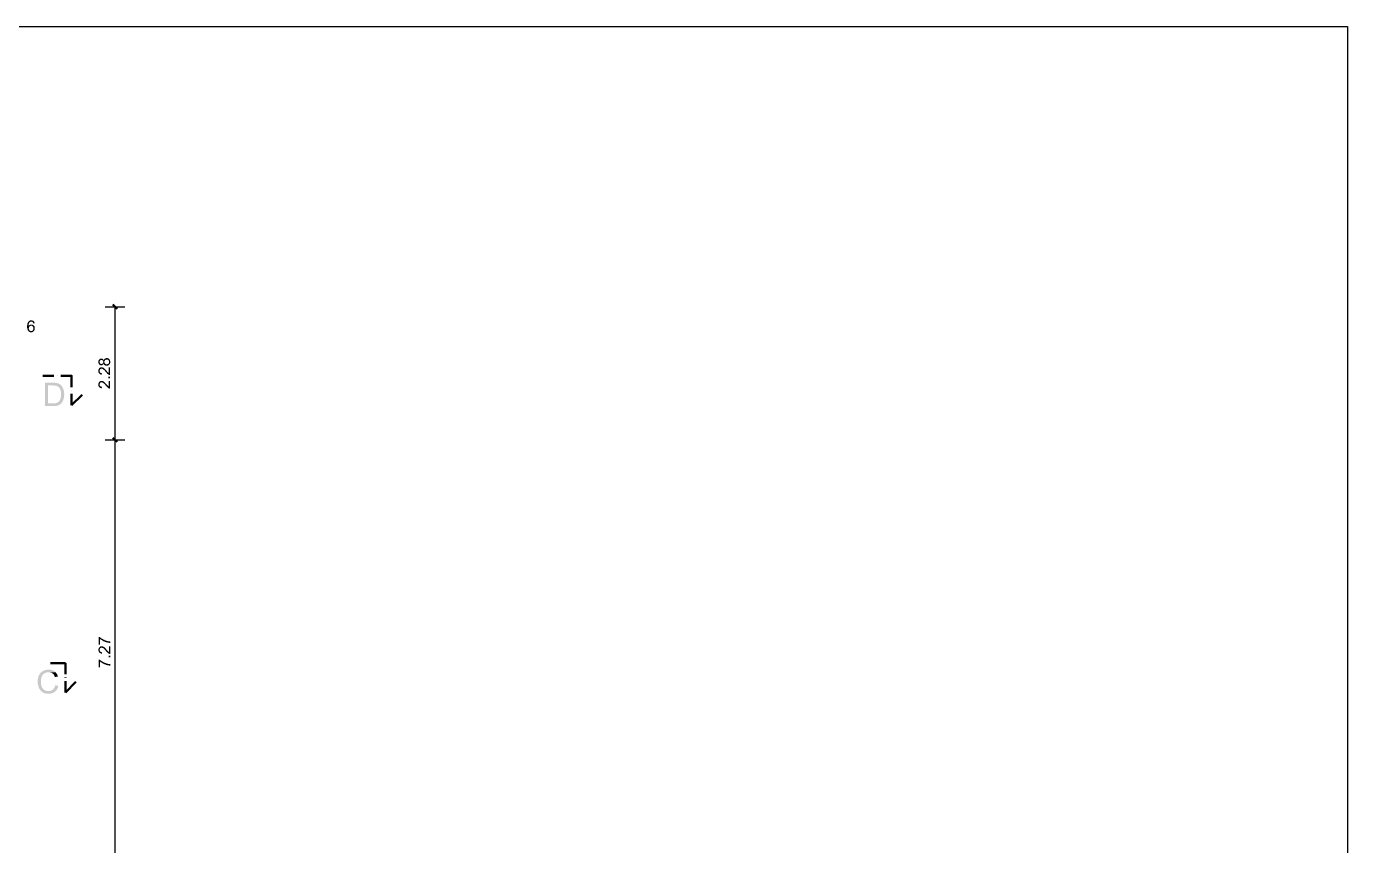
# Model space of a CAD drawing. Header units: millimetres. Extents: x -35.3 to 0.3, y 0.4 to 20.6.
# Drawn here: x -8.65 to 0.26, y 14.14 to 19.66 of the extents above; entities that cross this region are included whole.
import ezdxf

# ---------------------------------------------------------------- set-up
doc = ezdxf.new("R2010")
doc.units = ezdxf.units.MM
doc.linetypes.add('PDF_IMPORT', pattern=[1, 0.8, -0.2])
doc.layers.add('PDF _Geometria', color=7, linetype='Continuous')
doc.layers.add('PDF _Riempimenti solidi', color=7, linetype='Continuous')

msp = doc.modelspace()

# ---------------------------------------------------------------- hatches: boundary and pattern name
at = {"layer": 'PDF _Riempimenti solidi', "transparency": 33554559}
for points in [[(-8.6335, 17.6727), (-8.6352, 17.671), (-8.636, 17.6693), (-8.6368, 17.6685), (-8.6385, 17.6652), (-8.6393, 17.6635), (-8.6402, 17.661), (-8.6418, 17.6577), (-8.6418, 17.6552), (-8.6427, 17.6535), (-8.6427, 17.6485), (-8.6435, 17.646), (-8.6435, 17.6293), (-8.6427, 17.6268), (-8.6427, 17.6243), (-8.6418, 17.6218), (-8.6418, 17.6202), (-8.641, 17.6177), (-8.6402, 17.616), (-8.6385, 17.6127), (-8.6377, 17.611), (-8.6368, 17.6102), (-8.636, 17.6085), (-8.6352, 17.6077), (-8.6335, 17.606), (-8.6318, 17.6052), (-8.6302, 17.6035), (-8.6285, 17.6027), (-8.6268, 17.6018), (-8.6252, 17.601), (-8.6227, 17.6002), (-8.621, 17.6002), (-8.6185, 17.5993), (-8.616, 17.5993), (-8.6135, 17.6002), (-8.6093, 17.6002), (-8.6077, 17.601), (-8.6052, 17.6018), (-8.6035, 17.6027), (-8.6035, 17.6035), (-8.6018, 17.6043), (-8.6002, 17.606), (-8.5985, 17.6077), (-8.6185, 17.6077), (-8.6202, 17.6085), (-8.6227, 17.6093), (-8.6243, 17.6102), (-8.6252, 17.6102), (-8.6268, 17.6118), (-8.6277, 17.6135), (-8.6293, 17.6152), (-8.6302, 17.6168), (-8.631, 17.6177), (-8.6318, 17.6202), (-8.6318, 17.6218), (-8.6327, 17.6243), (-8.6327, 17.6268), (-8.6318, 17.6293), (-8.6318, 17.6318), (-8.631, 17.6335), (-8.6302, 17.6352), (-8.6293, 17.6377), (-8.6277, 17.6385), (-8.6268, 17.6402), (-8.6252, 17.641), (-8.6343, 17.6418), (-8.6335, 17.6427), (-8.6335, 17.6527), (-8.6327, 17.6543), (-8.6327, 17.6568), (-8.6318, 17.6585), (-8.631, 17.6602), (-8.6302, 17.661), (-8.6293, 17.6635), (-8.6285, 17.6652), (-8.6243, 17.6693), (-8.6218, 17.671), (-8.6202, 17.6718), (-8.616, 17.6718)], [(-8.6152, 17.6518), (-8.6193, 17.6518), (-8.621, 17.651), (-8.6235, 17.6502), (-8.6252, 17.6493), (-8.626, 17.6493), (-8.6277, 17.6477), (-8.6293, 17.6468), (-8.6343, 17.6418), (-8.6252, 17.641), (-8.6227, 17.6427), (-8.621, 17.6427), (-8.6193, 17.6435), (-8.6168, 17.6435), (-8.5985, 17.6452), (-8.601, 17.6477), (-8.6027, 17.6485), (-8.6043, 17.6493), (-8.6068, 17.6502), (-8.6085, 17.651), (-8.6102, 17.6518), (-8.6127, 17.6518)], [(-8.6152, 17.6802), (-8.6185, 17.6802), (-8.621, 17.6793), (-8.6235, 17.6793), (-8.6252, 17.6785), (-8.6268, 17.6777), (-8.6285, 17.6768), (-8.6302, 17.6752), (-8.6318, 17.6743), (-8.6335, 17.6727), (-8.616, 17.6718), (-8.6118, 17.6718), (-8.6093, 17.671), (-8.606, 17.6677), (-8.6052, 17.666), (-8.6043, 17.6643), (-8.6035, 17.6618), (-8.6027, 17.6593), (-8.5927, 17.6602), (-8.5935, 17.6618), (-8.5935, 17.6643), (-8.5943, 17.666), (-8.5952, 17.6685), (-8.5968, 17.6718), (-8.5985, 17.6735), (-8.6002, 17.6752), (-8.601, 17.676), (-8.6043, 17.6777), (-8.6068, 17.6785), (-8.6085, 17.6793), (-8.611, 17.6793), (-8.6127, 17.6802)], [(-8.5985, 17.6452), (-8.6168, 17.6435), (-8.6127, 17.6435), (-8.611, 17.6427), (-8.6093, 17.6418), (-8.606, 17.6385), (-8.6052, 17.6385), (-8.6035, 17.6352), (-8.6027, 17.6327), (-8.6018, 17.631), (-8.6018, 17.6193), (-8.6035, 17.616), (-8.6043, 17.6143), (-8.606, 17.6127), (-8.6068, 17.6118), (-8.6085, 17.6102), (-8.6102, 17.6093), (-8.6118, 17.6085), (-8.6143, 17.6077), (-8.616, 17.6077), (-8.5985, 17.6077), (-8.5968, 17.6093), (-8.596, 17.611), (-8.5943, 17.6127), (-8.5943, 17.6135), (-8.5935, 17.616), (-8.5927, 17.6177), (-8.5918, 17.6202), (-8.5918, 17.6318), (-8.5927, 17.6343), (-8.5927, 17.636), (-8.5935, 17.6385), (-8.5943, 17.6402), (-8.596, 17.6418), (-8.5968, 17.6435)], [(-8.1635, 17.3993), (-8.1635, 17.3968), (-8.1627, 17.3943), (-8.1627, 17.3918), (-8.161, 17.3885), (-8.1602, 17.386), (-8.1585, 17.3843), (-8.1577, 17.3835), (-8.1568, 17.3827), (-8.1535, 17.3793), (-8.1518, 17.3785), (-8.1493, 17.3777), (-8.1477, 17.3777), (-8.1452, 17.3768), (-8.141, 17.3768), (-8.1393, 17.3777), (-8.1368, 17.3777), (-8.1352, 17.3785), (-8.1335, 17.3802), (-8.1318, 17.381), (-8.1302, 17.3827), (-8.1293, 17.3843), (-8.1277, 17.3868), (-8.1268, 17.3885), (-8.126, 17.386), (-8.1252, 17.3843), (-8.1243, 17.3818), (-8.1227, 17.3802), (-8.1218, 17.3793), (-8.1202, 17.3777), (-8.1193, 17.3777), (-8.1177, 17.376), (-8.116, 17.3752), (-8.1135, 17.3743), (-8.1118, 17.3743), (-8.1093, 17.3735), (-8.1052, 17.3735), (-8.1027, 17.3743), (-8.101, 17.3743), (-8.0985, 17.3752), (-8.0952, 17.3768), (-8.0935, 17.3785), (-8.0918, 17.3793), (-8.0902, 17.381), (-8.091, 17.4002), (-8.091, 17.3977), (-8.0918, 17.3952), (-8.0918, 17.3935), (-8.0935, 17.3918), (-8.0943, 17.3902), (-8.0952, 17.3885), (-8.0968, 17.3868), (-8.0993, 17.386), (-8.1027, 17.3843), (-8.1052, 17.3835), (-8.1085, 17.3835), (-8.111, 17.3843), (-8.1127, 17.3852), (-8.1152, 17.386), (-8.1168, 17.3868), (-8.1185, 17.3885), (-8.1193, 17.3893), (-8.121, 17.391), (-8.1218, 17.3935), (-8.1227, 17.3952), (-8.1227, 17.4185), (-8.1243, 17.4168), (-8.1252, 17.4152), (-8.126, 17.4127), (-8.1268, 17.411), (-8.1277, 17.4135), (-8.1293, 17.4152), (-8.1302, 17.4168), (-8.131, 17.4002), (-8.131, 17.396), (-8.1318, 17.3935), (-8.1327, 17.3918), (-8.1352, 17.3893), (-8.1368, 17.3885), (-8.1393, 17.3877), (-8.141, 17.3868), (-8.1468, 17.3868), (-8.1485, 17.3877), (-8.1502, 17.3893), (-8.1518, 17.3902), (-8.1527, 17.3918), (-8.1543, 17.3935), (-8.1552, 17.3952), (-8.1552, 17.3993), (-8.156, 17.4177), (-8.1577, 17.416), (-8.1577, 17.4152), (-8.1593, 17.4143), (-8.1602, 17.4118), (-8.161, 17.4102), (-8.1627, 17.4068), (-8.1627, 17.4043), (-8.1635, 17.4018)], [(-8.156, 17.4177), (-8.1552, 17.3993), (-8.1552, 17.4035), (-8.1543, 17.4052), (-8.1535, 17.4068), (-8.1518, 17.4085), (-8.151, 17.4102), (-8.1493, 17.411), (-8.1468, 17.4118), (-8.1452, 17.4127), (-8.1418, 17.4127), (-8.1393, 17.4118), (-8.1377, 17.4118), (-8.136, 17.4102), (-8.1343, 17.4093), (-8.1335, 17.4077), (-8.1318, 17.406), (-8.131, 17.4043), (-8.131, 17.4002), (-8.1302, 17.4168), (-8.1318, 17.4185), (-8.1335, 17.4193), (-8.1343, 17.4202), (-8.136, 17.421), (-8.1385, 17.4218), (-8.1402, 17.4227), (-8.1443, 17.4227), (-8.146, 17.4218), (-8.1485, 17.4218), (-8.1502, 17.421), (-8.1527, 17.4202), (-8.1543, 17.4193)], [(-8.1227, 17.4185), (-8.1227, 17.3993), (-8.1227, 17.4035), (-8.1218, 17.406), (-8.121, 17.4077), (-8.1193, 17.4093), (-8.1185, 17.411), (-8.1168, 17.4127), (-8.1152, 17.4135), (-8.1135, 17.4143), (-8.111, 17.4152), (-8.1093, 17.416), (-8.1052, 17.416), (-8.1027, 17.4152), (-8.101, 17.4143), (-8.0985, 17.4135), (-8.0968, 17.4127), (-8.0952, 17.411), (-8.0927, 17.4085), (-8.0918, 17.406), (-8.0918, 17.4043), (-8.091, 17.4018), (-8.091, 17.4002), (-8.0902, 17.381), (-8.0893, 17.3818), (-8.0877, 17.3835), (-8.0868, 17.3852), (-8.086, 17.3868), (-8.0852, 17.3885), (-8.0843, 17.391), (-8.0835, 17.3927), (-8.0835, 17.3952), (-8.0827, 17.3977), (-8.0827, 17.401), (-8.0835, 17.4035), (-8.0835, 17.406), (-8.0843, 17.4077), (-8.0843, 17.4102), (-8.086, 17.4135), (-8.0877, 17.4152), (-8.0885, 17.4168), (-8.0902, 17.4185), (-8.091, 17.4202), (-8.0927, 17.421), (-8.0943, 17.4227), (-8.0968, 17.4235), (-8.1002, 17.4252), (-8.1027, 17.4252), (-8.1043, 17.426), (-8.1068, 17.426), (-8.1093, 17.4252), (-8.1118, 17.4252), (-8.1135, 17.4243), (-8.116, 17.4243), (-8.1177, 17.4227), (-8.1193, 17.4218), (-8.1202, 17.4218), (-8.1218, 17.4202)], [(-8.1635, 17.3393), (-8.1635, 17.3343), (-8.1627, 17.3327), (-8.1627, 17.3302), (-8.1618, 17.3285), (-8.161, 17.326), (-8.1602, 17.3243), (-8.1585, 17.3227), (-8.1577, 17.321), (-8.156, 17.3202), (-8.1552, 17.3185), (-8.1535, 17.3177), (-8.1518, 17.3168), (-8.1493, 17.316), (-8.1477, 17.3152), (-8.1452, 17.3143), (-8.1427, 17.3143), (-8.141, 17.3135), (-8.1393, 17.3235), (-8.1418, 17.3235), (-8.1443, 17.3243), (-8.146, 17.3243), (-8.1477, 17.3252), (-8.1493, 17.3268), (-8.151, 17.3277), (-8.1518, 17.3293), (-8.1535, 17.331), (-8.1543, 17.3327), (-8.1552, 17.3343), (-8.1552, 17.3585), (-8.1585, 17.3552), (-8.1593, 17.3535), (-8.161, 17.3518), (-8.1618, 17.3502), (-8.1618, 17.3485), (-8.1627, 17.346), (-8.1635, 17.3443), (-8.1635, 17.3418)], [(-8.1552, 17.3585), (-8.1552, 17.3393), (-8.1552, 17.3427), (-8.1543, 17.3443), (-8.1535, 17.346), (-8.1527, 17.3485), (-8.1518, 17.3502), (-8.151, 17.3502), (-8.1493, 17.351), (-8.1477, 17.3527), (-8.146, 17.3535), (-8.1385, 17.3535), (-8.136, 17.3527), (-8.1343, 17.3518), (-8.1318, 17.351), (-8.1302, 17.3493), (-8.1293, 17.3485), (-8.1277, 17.3477), (-8.1268, 17.346), (-8.1252, 17.3452), (-8.1185, 17.3385), (-8.1168, 17.336), (-8.1152, 17.3343), (-8.1135, 17.3318), (-8.1068, 17.3252), (-8.106, 17.3235), (-8.1043, 17.3218), (-8.1027, 17.3202), (-8.1018, 17.3193), (-8.1002, 17.3185), (-8.0985, 17.3168), (-8.0968, 17.316), (-8.0952, 17.3143), (-8.0927, 17.3135), (-8.091, 17.3127), (-8.0885, 17.3118), (-8.0843, 17.3118), (-8.0843, 17.3635), (-8.0935, 17.3635), (-8.0935, 17.3252), (-8.0952, 17.3268), (-8.0968, 17.3277), (-8.0985, 17.3293), (-8.0993, 17.3302), (-8.1002, 17.331), (-8.1018, 17.3327), (-8.1035, 17.3343), (-8.1052, 17.336), (-8.1068, 17.3377), (-8.1085, 17.3402), (-8.1093, 17.341), (-8.111, 17.3435), (-8.116, 17.3485), (-8.1177, 17.3502), (-8.1193, 17.3518), (-8.1202, 17.3535), (-8.1218, 17.3543), (-8.1252, 17.3577), (-8.1268, 17.3585), (-8.1285, 17.3602), (-8.1302, 17.361), (-8.1318, 17.3618), (-8.1327, 17.3618), (-8.1352, 17.3627), (-8.1368, 17.3635), (-8.146, 17.3635), (-8.1485, 17.3627), (-8.1502, 17.3618), (-8.1518, 17.361), (-8.1535, 17.3602)], [(-8.0843, 17.2885), (-8.0843, 17.2993), (-8.0952, 17.2993), (-8.0952, 17.2885)], [(-8.4702, 17.2593), (-8.5243, 17.2593), (-8.5243, 17.1018), (-8.4585, 17.1018), (-8.4543, 17.1027), (-8.4502, 17.1027), (-8.446, 17.1035), (-8.4418, 17.1043), (-8.4385, 17.1052), (-8.4302, 17.1085), (-8.4268, 17.1102), (-8.4227, 17.1127), (-8.421, 17.1143), (-8.4177, 17.1168), (-8.4143, 17.1193), (-8.5035, 17.1202), (-8.5035, 17.241), (-8.4702, 17.241), (-8.4152, 17.2427), (-8.4185, 17.246), (-8.4218, 17.2485), (-8.4252, 17.251), (-8.4335, 17.2543), (-8.4377, 17.256), (-8.4418, 17.2568), (-8.4427, 17.2577), (-8.446, 17.2577), (-8.4502, 17.2585), (-8.4543, 17.2585), (-8.4593, 17.2593), (-8.4643, 17.2593)], [(-8.4152, 17.2427), (-8.4702, 17.241), (-8.4635, 17.241), (-8.4585, 17.2402), (-8.4535, 17.2402), (-8.4493, 17.2393), (-8.446, 17.2385), (-8.4435, 17.2377), (-8.4427, 17.2368), (-8.4385, 17.2352), (-8.4352, 17.2335), (-8.4293, 17.2277), (-8.426, 17.2235), (-8.4235, 17.2202), (-8.4235, 17.2193), (-8.4218, 17.2168), (-8.4202, 17.2135), (-8.4185, 17.2093), (-8.4177, 17.206), (-8.4168, 17.201), (-8.416, 17.1968), (-8.416, 17.1918), (-8.4152, 17.1868), (-8.4152, 17.1768), (-8.416, 17.1718), (-8.416, 17.1677), (-8.4168, 17.1635), (-8.4177, 17.1593), (-8.4185, 17.1552), (-8.4193, 17.1518), (-8.4202, 17.1502), (-8.4218, 17.1452), (-8.4235, 17.1418), (-8.426, 17.1377), (-8.4285, 17.1343), (-8.431, 17.1318), (-8.4335, 17.1293), (-8.4368, 17.1268), (-8.441, 17.1252), (-8.4452, 17.1235), (-8.4468, 17.1227), (-8.451, 17.1218), (-8.4552, 17.121), (-8.4593, 17.121), (-8.4643, 17.1202), (-8.5035, 17.1202), (-8.4143, 17.1193), (-8.4118, 17.1227), (-8.4085, 17.1268), (-8.4068, 17.1293), (-8.4052, 17.1327), (-8.4027, 17.1368), (-8.401, 17.141), (-8.3993, 17.1452), (-8.3977, 17.1493), (-8.3977, 17.151), (-8.3968, 17.1552), (-8.396, 17.1585), (-8.3952, 17.1627), (-8.3943, 17.1677), (-8.3943, 17.1718), (-8.3935, 17.1768), (-8.3935, 17.1852), (-8.3943, 17.1893), (-8.3943, 17.1943), (-8.3952, 17.1985), (-8.396, 17.2027), (-8.3968, 17.2068), (-8.3977, 17.211), (-8.3985, 17.2152), (-8.4002, 17.2193), (-8.401, 17.221), (-8.4027, 17.2252), (-8.4052, 17.2293), (-8.4068, 17.2327), (-8.4102, 17.2368), (-8.4127, 17.2402)], [(-8.1635, 17.2477), (-8.1635, 17.2427), (-8.1627, 17.241), (-8.1627, 17.2385), (-8.1618, 17.2368), (-8.161, 17.2343), (-8.1602, 17.2327), (-8.1585, 17.231), (-8.1577, 17.2293), (-8.156, 17.2285), (-8.1552, 17.2268), (-8.1535, 17.226), (-8.1518, 17.2252), (-8.1493, 17.2243), (-8.1477, 17.2235), (-8.1452, 17.2227), (-8.1427, 17.2227), (-8.141, 17.2218), (-8.1393, 17.2318), (-8.1418, 17.2318), (-8.1443, 17.2327), (-8.146, 17.2327), (-8.1477, 17.2335), (-8.1493, 17.2352), (-8.151, 17.236), (-8.1518, 17.2377), (-8.1535, 17.2393), (-8.1543, 17.241), (-8.1552, 17.2427), (-8.1552, 17.2668), (-8.1585, 17.2635), (-8.1593, 17.2618), (-8.161, 17.2602), (-8.1618, 17.2585), (-8.1618, 17.2568), (-8.1627, 17.2543), (-8.1635, 17.2527), (-8.1635, 17.2502)], [(-8.1552, 17.2668), (-8.1552, 17.2477), (-8.1552, 17.251), (-8.1543, 17.2527), (-8.1535, 17.2543), (-8.1527, 17.2568), (-8.1518, 17.2585), (-8.151, 17.2585), (-8.1493, 17.2593), (-8.1477, 17.261), (-8.146, 17.2618), (-8.1385, 17.2618), (-8.136, 17.261), (-8.1343, 17.2602), (-8.1318, 17.2593), (-8.1293, 17.2568), (-8.1277, 17.256), (-8.1268, 17.2543), (-8.1252, 17.2535), (-8.1185, 17.2468), (-8.1168, 17.2443), (-8.1152, 17.2427), (-8.1135, 17.2402), (-8.1118, 17.2385), (-8.1068, 17.2335), (-8.106, 17.2318), (-8.1027, 17.2285), (-8.1018, 17.2277), (-8.1002, 17.2268), (-8.0985, 17.2252), (-8.0968, 17.2243), (-8.0952, 17.2227), (-8.0927, 17.2218), (-8.091, 17.221), (-8.0885, 17.2202), (-8.0843, 17.2202), (-8.0843, 17.2718), (-8.0935, 17.2718), (-8.0935, 17.2335), (-8.0952, 17.2352), (-8.0968, 17.236), (-8.0985, 17.2377), (-8.0993, 17.2385), (-8.1002, 17.2393), (-8.1018, 17.241), (-8.1035, 17.2427), (-8.1052, 17.2443), (-8.1068, 17.246), (-8.1085, 17.2485), (-8.1093, 17.2493), (-8.111, 17.2518), (-8.116, 17.2568), (-8.1177, 17.2585), (-8.1193, 17.2602), (-8.1202, 17.2618), (-8.1218, 17.2627), (-8.1252, 17.266), (-8.1268, 17.2668), (-8.1285, 17.2685), (-8.1302, 17.2693), (-8.1318, 17.2702), (-8.1327, 17.2702), (-8.1352, 17.271), (-8.1368, 17.2718), (-8.146, 17.2718), (-8.1485, 17.271), (-8.1502, 17.2702), (-8.1518, 17.2693), (-8.1535, 17.2685)], [(-8.161, 15.5443), (-8.161, 15.4935), (-8.1518, 15.4935), (-8.1518, 15.5327), (-8.1518, 15.5318), (-8.1502, 15.531), (-8.1485, 15.5293), (-8.1468, 15.5277), (-8.1452, 15.5268), (-8.1435, 15.5252), (-8.141, 15.5243), (-8.1393, 15.5235), (-8.1377, 15.5218), (-8.1352, 15.521), (-8.1335, 15.5193), (-8.131, 15.5185), (-8.1302, 15.5177), (-8.1285, 15.5168), (-8.1268, 15.516), (-8.1243, 15.5152), (-8.1227, 15.5143), (-8.1202, 15.5135), (-8.1185, 15.5127), (-8.116, 15.5118), (-8.1143, 15.511), (-8.1118, 15.5102), (-8.1102, 15.5093), (-8.1077, 15.5093), (-8.106, 15.5085), (-8.1052, 15.5085), (-8.1027, 15.5077), (-8.1002, 15.5068), (-8.0977, 15.5068), (-8.0952, 15.506), (-8.0935, 15.506), (-8.091, 15.5052), (-8.0852, 15.5052), (-8.0835, 15.5043), (-8.0835, 15.5143), (-8.086, 15.5152), (-8.0902, 15.5152), (-8.0927, 15.516), (-8.0968, 15.516), (-8.0993, 15.5168), (-8.101, 15.5177), (-8.1035, 15.5177), (-8.1052, 15.5185), (-8.106, 15.5185), (-8.1085, 15.5193), (-8.1102, 15.5202), (-8.1127, 15.521), (-8.1143, 15.5218), (-8.1168, 15.5218), (-8.1185, 15.5227), (-8.1202, 15.5235), (-8.1227, 15.5252), (-8.1243, 15.526), (-8.1268, 15.5268), (-8.1285, 15.5277), (-8.1302, 15.5285), (-8.1327, 15.5302), (-8.1343, 15.531), (-8.1368, 15.5318), (-8.1385, 15.5335), (-8.1402, 15.5343), (-8.1427, 15.536), (-8.1443, 15.5368), (-8.146, 15.5385), (-8.1477, 15.5393), (-8.1493, 15.541), (-8.151, 15.5418), (-8.1527, 15.5435), (-8.1535, 15.5443)], [(-8.1627, 15.4585), (-8.1627, 15.4535), (-8.1618, 15.4518), (-8.1618, 15.4493), (-8.161, 15.4477), (-8.1602, 15.4452), (-8.1593, 15.4435), (-8.1577, 15.4418), (-8.1568, 15.4402), (-8.1552, 15.4393), (-8.1543, 15.4377), (-8.1527, 15.4368), (-8.151, 15.436), (-8.1485, 15.4352), (-8.1468, 15.4343), (-8.1443, 15.4335), (-8.1418, 15.4335), (-8.1402, 15.4327), (-8.1385, 15.4427), (-8.141, 15.4427), (-8.1435, 15.4435), (-8.1452, 15.4435), (-8.1468, 15.4443), (-8.1485, 15.446), (-8.1502, 15.4468), (-8.151, 15.4485), (-8.1527, 15.4502), (-8.1535, 15.4518), (-8.1543, 15.4535), (-8.1543, 15.4777), (-8.1577, 15.4743), (-8.1585, 15.4727), (-8.1602, 15.471), (-8.161, 15.4693), (-8.161, 15.4677), (-8.1618, 15.4652), (-8.1627, 15.4635), (-8.1627, 15.461)], [(-8.1543, 15.4777), (-8.1543, 15.4585), (-8.1543, 15.4618), (-8.1535, 15.4635), (-8.1527, 15.4652), (-8.1518, 15.4677), (-8.151, 15.4693), (-8.1502, 15.4693), (-8.1485, 15.4702), (-8.1468, 15.4718), (-8.1452, 15.4727), (-8.1377, 15.4727), (-8.1352, 15.4718), (-8.1335, 15.471), (-8.131, 15.4702), (-8.1285, 15.4677), (-8.1268, 15.4668), (-8.126, 15.4652), (-8.1243, 15.4643), (-8.1227, 15.4627), (-8.121, 15.461), (-8.1193, 15.4593), (-8.1177, 15.4577), (-8.116, 15.4552), (-8.1143, 15.4535), (-8.1127, 15.451), (-8.106, 15.4443), (-8.1052, 15.4427), (-8.1035, 15.441), (-8.1018, 15.4393), (-8.101, 15.4385), (-8.0993, 15.4377), (-8.0977, 15.436), (-8.096, 15.4352), (-8.0943, 15.4335), (-8.0918, 15.4327), (-8.0902, 15.4318), (-8.0877, 15.431), (-8.0835, 15.431), (-8.0835, 15.4827), (-8.0927, 15.4827), (-8.0927, 15.4443), (-8.0943, 15.446), (-8.096, 15.4468), (-8.0977, 15.4485), (-8.106, 15.4568), (-8.1077, 15.4593), (-8.1085, 15.4602), (-8.1102, 15.4627), (-8.1152, 15.4677), (-8.1168, 15.4693), (-8.1185, 15.471), (-8.1193, 15.4727), (-8.121, 15.4735), (-8.1218, 15.4743), (-8.1227, 15.4752), (-8.1243, 15.4768), (-8.126, 15.4777), (-8.1277, 15.4793), (-8.1293, 15.4802), (-8.131, 15.481), (-8.1318, 15.481), (-8.1343, 15.4818), (-8.136, 15.4827), (-8.1452, 15.4827), (-8.1477, 15.4818), (-8.1493, 15.481), (-8.151, 15.4802), (-8.1527, 15.4793)], [(-8.0835, 15.4077), (-8.0835, 15.4185), (-8.0943, 15.4185), (-8.0943, 15.4077)], [(-8.4985, 15.3252), (-8.5077, 15.3252), (-8.5118, 15.3243), (-8.516, 15.3235), (-8.5202, 15.3227), (-8.5243, 15.321), (-8.5285, 15.3193), (-8.5327, 15.3177), (-8.536, 15.316), (-8.5368, 15.316), (-8.5402, 15.3135), (-8.5435, 15.311), (-8.5468, 15.3085), (-8.5502, 15.306), (-8.5535, 15.3027), (-8.556, 15.2993), (-8.5585, 15.296), (-8.561, 15.2918), (-8.5635, 15.2877), (-8.5652, 15.2835), (-8.5668, 15.2802), (-8.5677, 15.276), (-8.5693, 15.2718), (-8.5702, 15.2677), (-8.571, 15.2635), (-8.5718, 15.2593), (-8.5718, 15.2543), (-8.5727, 15.2502), (-8.5727, 15.241), (-8.5718, 15.2368), (-8.5718, 15.2318), (-8.571, 15.2277), (-8.5702, 15.2235), (-8.5693, 15.2193), (-8.5685, 15.2152), (-8.5668, 15.211), (-8.566, 15.2068), (-8.5643, 15.2027), (-8.5618, 15.1985), (-8.5602, 15.1943), (-8.5577, 15.191), (-8.5552, 15.1868), (-8.5527, 15.1835), (-8.5493, 15.181), (-8.5468, 15.1777), (-8.5002, 15.1802), (-8.5027, 15.1802), (-8.5068, 15.181), (-8.511, 15.181), (-8.5152, 15.1827), (-8.5193, 15.1835), (-8.5235, 15.186), (-8.5302, 15.1893), (-8.536, 15.1952), (-8.5385, 15.1985), (-8.541, 15.2018), (-8.5435, 15.206), (-8.5452, 15.2102), (-8.5452, 15.211), (-8.5468, 15.2143), (-8.5477, 15.2185), (-8.5485, 15.2227), (-8.5493, 15.2268), (-8.5502, 15.231), (-8.551, 15.236), (-8.551, 15.2543), (-8.5502, 15.2585), (-8.5493, 15.2627), (-8.5485, 15.2668), (-8.5477, 15.271), (-8.546, 15.2752), (-8.5452, 15.2785), (-8.5427, 15.2827), (-8.541, 15.2868), (-8.5385, 15.2902), (-8.5352, 15.2935), (-8.5327, 15.296), (-8.5293, 15.2985), (-8.5277, 15.2993), (-8.5243, 15.3018), (-8.5202, 15.3035), (-8.5168, 15.3052), (-8.5127, 15.306), (-8.5077, 15.3068), (-8.5035, 15.3077), (-8.4518, 15.3077), (-8.4552, 15.311), (-8.4585, 15.3135), (-8.461, 15.3152), (-8.4643, 15.3168), (-8.4685, 15.3193), (-8.4718, 15.321), (-8.476, 15.3218), (-8.4802, 15.3235), (-8.4843, 15.3243), (-8.4885, 15.3252), (-8.4935, 15.3252)], [(-8.161, 15.3918), (-8.161, 15.341), (-8.1518, 15.341), (-8.1518, 15.3802), (-8.1518, 15.3793), (-8.1502, 15.3785), (-8.1485, 15.3768), (-8.1468, 15.3752), (-8.1452, 15.3743), (-8.1435, 15.3727), (-8.141, 15.3718), (-8.1393, 15.371), (-8.1377, 15.3693), (-8.1352, 15.3685), (-8.1335, 15.3668), (-8.131, 15.366), (-8.1302, 15.3652), (-8.1268, 15.3635), (-8.1243, 15.3627), (-8.1227, 15.3618), (-8.1202, 15.361), (-8.1185, 15.3602), (-8.116, 15.3593), (-8.1143, 15.3585), (-8.1118, 15.3577), (-8.1102, 15.3568), (-8.1077, 15.3568), (-8.106, 15.356), (-8.1052, 15.356), (-8.1027, 15.3552), (-8.1002, 15.3543), (-8.0977, 15.3543), (-8.0952, 15.3535), (-8.0935, 15.3535), (-8.091, 15.3527), (-8.0852, 15.3527), (-8.0835, 15.3518), (-8.0835, 15.3618), (-8.086, 15.3627), (-8.0902, 15.3627), (-8.0927, 15.3635), (-8.0968, 15.3635), (-8.0993, 15.3643), (-8.101, 15.3652), (-8.1035, 15.3652), (-8.1052, 15.366), (-8.106, 15.366), (-8.1085, 15.3668), (-8.1102, 15.3677), (-8.1127, 15.3685), (-8.1143, 15.3693), (-8.1168, 15.3693), (-8.1185, 15.3702), (-8.1202, 15.371), (-8.1227, 15.3727), (-8.1243, 15.3735), (-8.1268, 15.3743), (-8.1285, 15.3752), (-8.1302, 15.376), (-8.1327, 15.3777), (-8.1343, 15.3785), (-8.1368, 15.3793), (-8.1385, 15.381), (-8.1402, 15.3818), (-8.1427, 15.3835), (-8.1443, 15.3843), (-8.146, 15.386), (-8.1477, 15.3868), (-8.1493, 15.3885), (-8.151, 15.3893), (-8.1527, 15.391), (-8.1535, 15.3918)], [(-8.4518, 15.3077), (-8.4985, 15.3077), (-8.4968, 15.3077), (-8.4918, 15.3068), (-8.4877, 15.306), (-8.4835, 15.3052), (-8.4793, 15.3035), (-8.476, 15.3018), (-8.4727, 15.2993), (-8.4693, 15.2977), (-8.4668, 15.2943), (-8.4643, 15.291), (-8.4618, 15.2877), (-8.4602, 15.2835), (-8.4585, 15.2793), (-8.4568, 15.2743), (-8.436, 15.2793), (-8.4368, 15.2818), (-8.4385, 15.286), (-8.4402, 15.2902), (-8.4418, 15.2943), (-8.4443, 15.2977), (-8.4468, 15.3018), (-8.4493, 15.3052)], [(-8.4543, 15.2202), (-8.4552, 15.2152), (-8.4568, 15.211), (-8.4585, 15.2068), (-8.4602, 15.2027), (-8.4627, 15.1993), (-8.4652, 15.196), (-8.4677, 15.1927), (-8.471, 15.1902), (-8.4718, 15.1893), (-8.4752, 15.1868), (-8.4793, 15.1852), (-8.4827, 15.1835), (-8.4868, 15.1818), (-8.491, 15.181), (-8.496, 15.1802), (-8.5002, 15.1802), (-8.5468, 15.1777), (-8.5402, 15.1727), (-8.5335, 15.1693), (-8.5293, 15.1677), (-8.526, 15.166), (-8.5218, 15.1652), (-8.5177, 15.1643), (-8.5127, 15.1635), (-8.5085, 15.1627), (-8.4927, 15.1627), (-8.4877, 15.1635), (-8.4835, 15.1635), (-8.4793, 15.1652), (-8.4752, 15.166), (-8.471, 15.1677), (-8.4677, 15.1693), (-8.4635, 15.171), (-8.4602, 15.1735), (-8.4568, 15.176), (-8.4543, 15.1777), (-8.4518, 15.181), (-8.4485, 15.1835), (-8.446, 15.1868), (-8.4435, 15.1902), (-8.4418, 15.1935), (-8.4393, 15.1977), (-8.4377, 15.2018), (-8.436, 15.206), (-8.4343, 15.2102), (-8.4335, 15.2152)]]:
    msp.add_hatch(color=256, dxfattribs=at).paths.add_polyline_path(points)

# ---------------------------------------------------------------- linework, layer by layer
at = {"layer": 'PDF _Geometria', "lineweight": 25}
msp.add_lwpolyline([(-35.3452, 0.3843), (-35.3452, 19.6618), (0.259, 19.6618), (0.259, 0.3843)], close=True, dxfattribs=at)
for points in [[(-8.1177, 17.7718), (-7.9852, 17.7718)], [(-8.0518, 17.7718), (-8.0518, 17.706), (-8.0518, 16.8743), (-8.0518, 14.0127), (-8.0518, 13.946), (-8.0518, 13.3035)], [(-8.1177, 16.8743), (-7.9852, 16.8743)]]:
    msp.add_lwpolyline(points, dxfattribs=at)
at = {"layer": 'PDF _Geometria', "lineweight": 50}
for points in [[(-8.066, 17.786), (-8.0377, 17.7577)], [(-8.4643, 17.3052), (-8.5368, 17.3052)], [(-8.4402, 17.3052), (-8.4402, 17.306)], [(-8.4168, 17.3052), (-8.3443, 17.306), (-8.3443, 17.2302)], [(-8.3443, 17.2068), (-8.3443, 17.2077)], [(-8.066, 16.8885), (-8.0377, 16.8602)], [(-8.386, 15.3693), (-8.386, 15.2935)], [(-8.386, 15.2702), (-8.386, 15.271)]]:
    msp.add_lwpolyline(points, dxfattribs=at)
at = {"layer": 'PDF _Geometria', "linetype": 'PDF_IMPORT', "lineweight": 50, "ltscale": 0.075833}
for points in [[(-8.3443, 17.1835), (-8.3443, 17.1077), (-8.2035, 17.2485)], [(-8.386, 15.2468), (-8.386, 15.171), (-8.246, 15.3118)]]:
    msp.add_lwpolyline(points, dxfattribs=at)
at = {"layer": 'PDF _Geometria', "linetype": 'PDF_IMPORT', "lineweight": 50, "ltscale": 0.073333}
msp.add_lwpolyline([(-8.386, 15.3693), (-8.5793, 15.3693)], dxfattribs=at)

doc.saveas('drawing.dxf')
